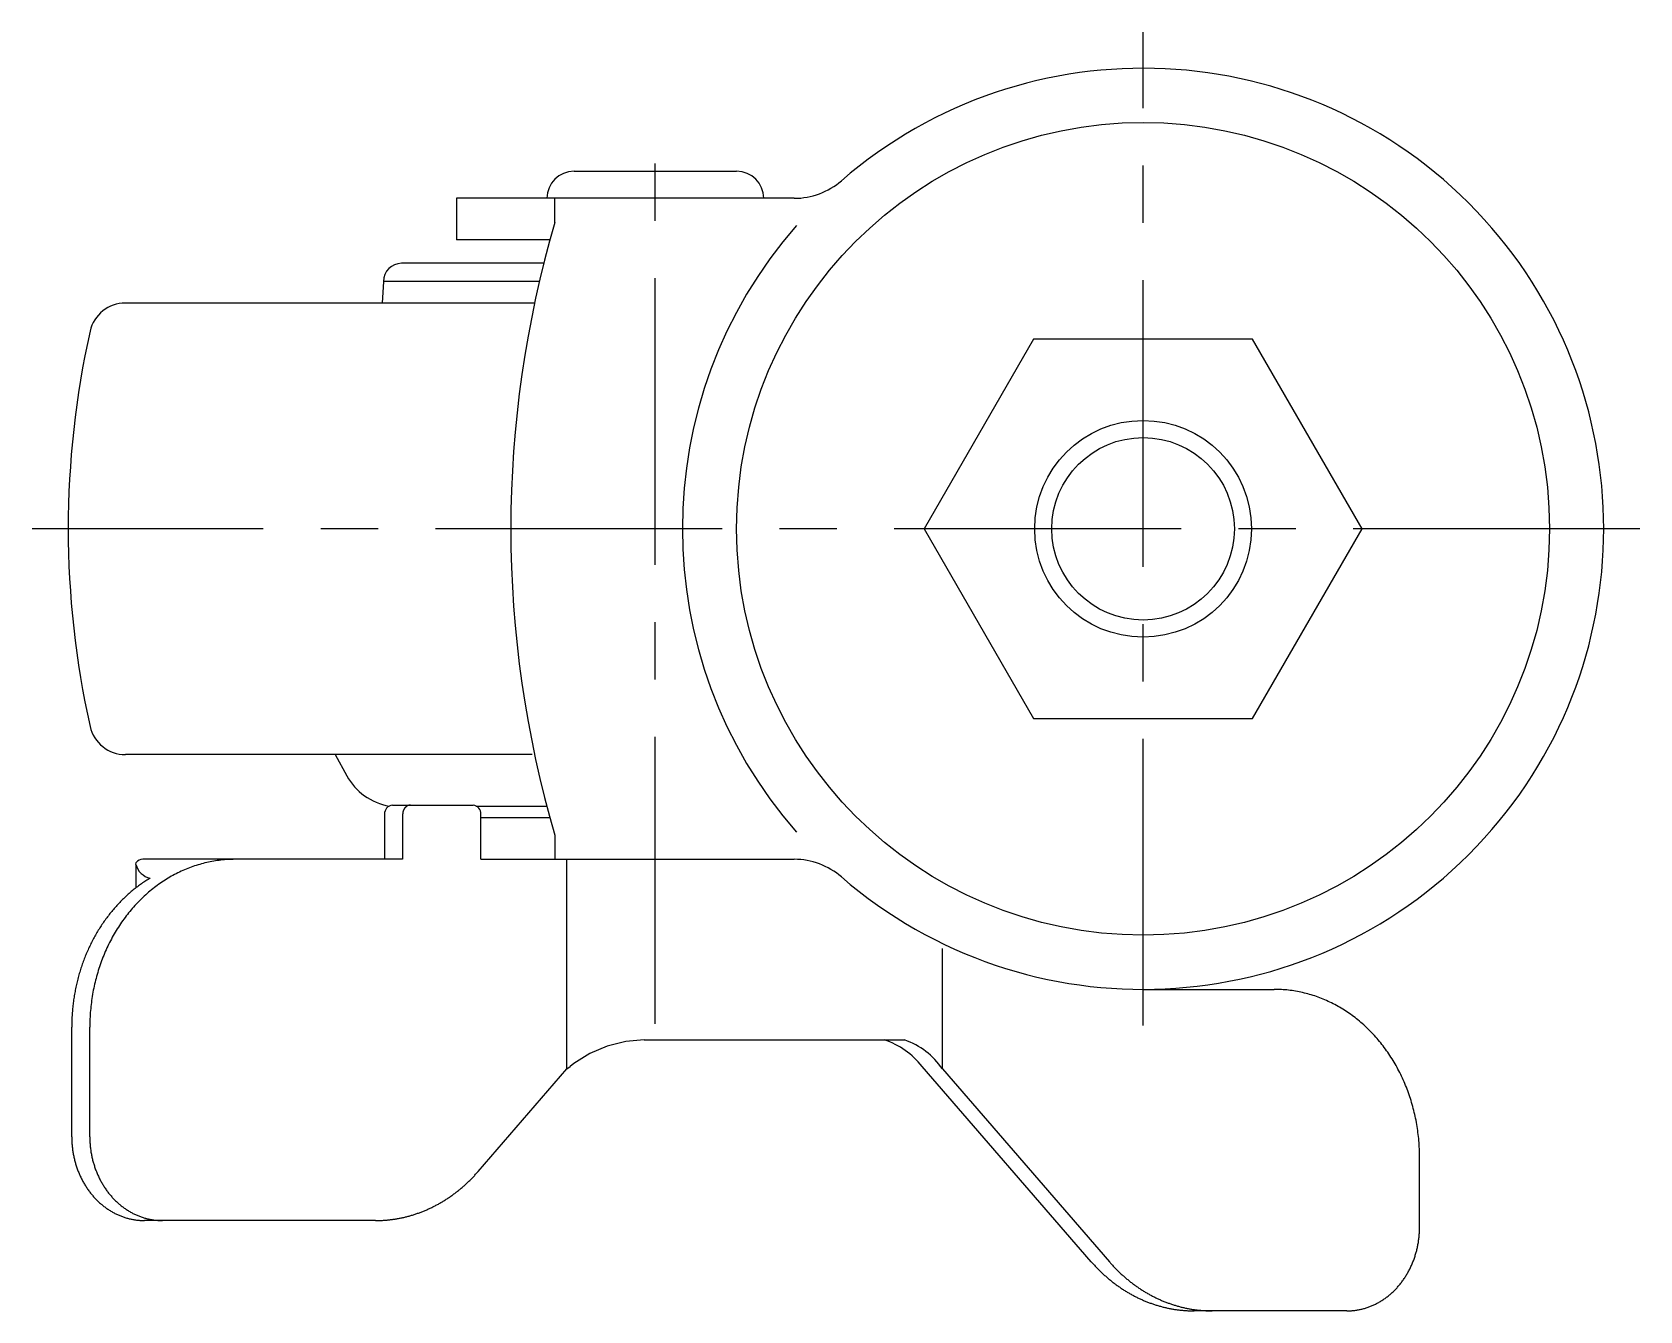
# Model space of a CAD drawing. Extents: x 0 to 203, y -8 to 218.
# Drawn here: x 113.9 to 202.9, y 146.7 to 217.5 of the extents above; entities that cross this region are included whole.
import ezdxf

# ---------------------------------------------------------------- set-up
doc = ezdxf.new("R2010")
doc.units = 0
doc.header["$LTSCALE"] = 0.5
doc.linetypes.add('CENTER', pattern=[50.8, 31.75, -6.35, 6.35, -6.35])
for name, color, linetype in [('MSM_CENTER', 1, 'CENTER'), ('MSM_CONTINUOUS', 7, 'CONTINUOUS'), ('MSM_NARROW', 5, 'CONTINUOUS')]:
    doc.layers.add(name, color=color, linetype=linetype)

msp = doc.modelspace()

# ---------------------------------------------------------------- linework, layer by layer
at = {"layer": 'MSM_CENTER', "linetype": 'CENTER'}
for p, q in [((175.376, 162.5), (175.376, 217.5)), ((148.376, 162.6), (148.376, 211.8)), ((202.876, 190), (113.88, 190))]:
    msp.add_line(p, q, dxfattribs=at)
at = {"layer": 'MSM_CONTINUOUS', "linetype": 'CONTINUOUS'}
for p, q in [((143.876, 209.8), (152.876, 209.8)), ((156.063, 208.3), (137.376, 208.3)), ((137.376, 208.3), (137.376, 206)), ((142.822, 206.959), (142.822, 208.3)), ((142.548, 206), (137.376, 206)), ((141.557, 177.5), (119.038, 177.5)), ((130.659, 177.5), (131.293, 176.328)), ((133.823, 174.7), (138.287, 174.7)), ((138.465, 174.65), (142.372, 174.65)), ((142.548, 174), (138.72, 174)), ((142.822, 173.041), (142.822, 171.7))]:
    msp.add_line(p, q, dxfattribs=at)
at = {"layer": 'MSM_CONTINUOUS'}
for p, q in [((142.204, 204.7), (134.325, 204.7)), ((133.325, 203.7), (133.262, 202.5)), ((141.961, 203.7), (133.325, 203.7)), ((141.692, 202.5), (119.038, 202.5)), ((169.313, 200.5), (163.251, 190)), ((181.438, 200.5), (169.313, 200.5)), ((187.5, 190), (181.438, 200.5)), ((163.251, 190), (169.313, 179.5)), ((181.438, 179.5), (187.5, 190)), ((169.313, 179.5), (181.438, 179.5)), ((133.39, 174.2), (133.39, 171.7)), ((134.39, 174.2), (134.39, 171.7)), ((138.72, 171.7), (138.72, 174.2)), ((119.621, 171.42), (119.643, 171.531)), ((119.621, 171.42), (119.621, 170.118)), ((134.39, 171.7), (120.008, 171.7)), ((138.72, 171.7), (156.063, 171.7)), ((143.483, 160.092), (143.483, 171.7)), ((164.268, 160.092), (164.268, 166.769)), ((175.376, 164.5), (182.64, 164.5)), ((175.876, 164.5), (175.876, 164.505)), ((116.07, 156.343), (116.07, 162.414)), ((117.07, 156.343), (117.07, 162.414)), ((147.763, 161.7), (162.175, 161.7)), ((143.483, 160.092), (143.661, 160.236)), ((172.511, 149.42), (163.144, 160.236)), ((138.571, 154.42), (143.483, 160.092)), ((164.268, 160.092), (173.511, 149.42)), ((190.682, 151.343), (190.682, 155.214)), ((132.884, 151.7), (120.09, 151.7)), ((186.661, 146.7), (178.197, 146.7))]:
    msp.add_line(p, q, dxfattribs=at)
at = {"layer": 'MSM_CONTINUOUS', "linetype": 'CONTINUOUS'}
msp.add_lwpolyline([(169.313, 200.5), (163.251, 190), (169.313, 179.5), (181.438, 179.5), (187.5, 190), (181.438, 200.5)], close=True, dxfattribs=at)
at = {"layer": 'MSM_CONTINUOUS'}
msp.add_lwpolyline([(147.763, 161.7), (146.738, 161.614), (145.708, 161.356), (144.76, 160.953), (143.865, 160.394), (143.661, 160.236)], dxfattribs=at)
for points in [[(134.823, 174.7, 0), (134.818, 174.7, 0), (134.812, 174.7, 0), (134.807, 174.7, 0), (134.802, 174.699, 0), (134.797, 174.699, 0), (134.791, 174.699, 0), (134.786, 174.698, 0), (134.781, 174.698, 0), (134.775, 174.697, 0), (134.77, 174.696, 0), (134.765, 174.695, 0), (134.76, 174.695, 0), (134.754, 174.694, 0), (134.749, 174.693, 0), (134.744, 174.692, 0), (134.739, 174.69, 0), (134.733, 174.689, 0), (134.728, 174.688, 0), (134.723, 174.686, 0), (134.718, 174.685, 0), (134.713, 174.683, 0), (134.708, 174.682, 0), (134.702, 174.68, 0), (134.697, 174.678, 0), (134.692, 174.677, 0), (134.687, 174.675, 0), (134.682, 174.673, 0), (134.677, 174.671, 0), (134.672, 174.669, 0), (134.667, 174.666, 0), (134.662, 174.664, 0), (134.657, 174.662, 0), (134.652, 174.66, 0), (134.648, 174.657, 0), (134.643, 174.655, 0), (134.638, 174.652, 0), (134.633, 174.649, 0), (134.628, 174.647, 0), (134.624, 174.644, 0), (134.619, 174.641, 0), (134.614, 174.638, 0), (134.61, 174.635, 0), (134.605, 174.632, 0), (134.6, 174.629, 0), (134.596, 174.626, 0), (134.591, 174.622, 0), (134.587, 174.619, 0), (134.583, 174.616, 0), (134.578, 174.612, 0), (134.574, 174.609, 0), (134.569, 174.605, 0), (134.565, 174.602, 0), (134.561, 174.598, 0), (134.557, 174.594, 0), (134.553, 174.59, 0), (134.548, 174.587, 0), (134.544, 174.583, 0), (134.54, 174.579, 0), (134.536, 174.575, 0), (134.532, 174.57, 0), (134.528, 174.566, 0), (134.525, 174.562, 0), (134.521, 174.558, 0), (134.517, 174.554, 0), (134.513, 174.549, 0), (134.509, 174.545, 0), (134.506, 174.54, 0), (134.502, 174.536, 0), (134.499, 174.531, 0), (134.495, 174.527, 0), (134.492, 174.522, 0), (134.488, 174.517, 0), (134.485, 174.512, 0), (134.482, 174.508, 0), (134.478, 174.503, 0), (134.475, 174.498, 0), (134.472, 174.493, 0), (134.469, 174.488, 0), (134.466, 174.483, 0), (134.463, 174.478, 0), (134.46, 174.473, 0), (134.457, 174.467, 0), (134.454, 174.462, 0), (134.452, 174.457, 0), (134.449, 174.452, 0), (134.446, 174.446, 0), (134.444, 174.441, 0), (134.441, 174.436, 0), (134.439, 174.43, 0), (134.436, 174.425, 0), (134.434, 174.419, 0), (134.432, 174.414, 0), (134.429, 174.408, 0), (134.427, 174.403, 0), (134.425, 174.397, 0), (134.423, 174.391, 0), (134.421, 174.386, 0), (134.419, 174.38, 0), (134.417, 174.374, 0), (134.415, 174.368, 0), (134.414, 174.363, 0), (134.412, 174.357, 0), (134.41, 174.351, 0), (134.409, 174.345, 0), (134.407, 174.339, 0), (134.406, 174.333, 0), (134.404, 174.327, 0), (134.403, 174.321, 0), (134.402, 174.316, 0), (134.401, 174.31, 0), (134.399, 174.304, 0), (134.398, 174.298, 0), (134.397, 174.292, 0), (134.396, 174.285, 0), (134.396, 174.279, 0), (134.395, 174.273, 0), (134.394, 174.267, 0), (134.393, 174.261, 0), (134.393, 174.255, 0), (134.392, 174.249, 0), (134.392, 174.243, 0), (134.391, 174.237, 0), (134.391, 174.231, 0), (134.391, 174.225, 0), (134.39, 174.218, 0), (134.39, 174.212, 0), (134.39, 174.206, 0), (134.39, 174.2, 0)], [(125.111, 171.7, 0), (125.013, 171.699, 0), (124.914, 171.697, 0), (124.815, 171.694, 0), (124.717, 171.689, 0), (124.618, 171.683, 0), (124.52, 171.675, 0), (124.421, 171.666, 0), (124.323, 171.655, 0), (124.225, 171.643, 0), (124.127, 171.63, 0), (124.029, 171.616, 0), (123.931, 171.599, 0), (123.834, 171.582, 0), (123.736, 171.563, 0), (123.639, 171.543, 0), (123.542, 171.522, 0), (123.446, 171.499, 0), (123.349, 171.474, 0), (123.253, 171.449, 0), (123.157, 171.422, 0), (123.062, 171.393, 0), (122.966, 171.364, 0), (122.871, 171.333, 0), (122.777, 171.3, 0), (122.683, 171.266, 0), (122.589, 171.231, 0), (122.495, 171.195, 0), (122.402, 171.157, 0), (122.309, 171.118, 0), (122.217, 171.078, 0), (122.125, 171.036, 0), (122.034, 170.993, 0), (121.943, 170.949, 0), (121.852, 170.903, 0), (121.762, 170.857, 0), (121.673, 170.808, 0), (121.584, 170.759, 0), (121.496, 170.709, 0), (121.408, 170.657, 0), (121.32, 170.604, 0), (121.234, 170.549, 0), (121.148, 170.494, 0), (121.062, 170.437, 0), (120.977, 170.379, 0), (120.893, 170.32, 0), (120.809, 170.259, 0), (120.726, 170.198, 0), (120.644, 170.135, 0), (120.562, 170.071, 0), (120.481, 170.006, 0), (120.4, 169.94, 0), (120.321, 169.873, 0), (120.242, 169.804, 0), (120.164, 169.735, 0), (120.086, 169.664, 0), (120.01, 169.592, 0), (119.934, 169.519, 0), (119.859, 169.446, 0), (119.784, 169.371, 0), (119.711, 169.295, 0), (119.638, 169.218, 0), (119.566, 169.139, 0), (119.495, 169.06, 0), (119.425, 168.98, 0), (119.356, 168.899, 0), (119.287, 168.817, 0), (119.219, 168.734, 0), (119.153, 168.65, 0), (119.087, 168.565, 0), (119.022, 168.479, 0), (118.958, 168.393, 0), (118.895, 168.305, 0), (118.833, 168.217, 0), (118.772, 168.127, 0), (118.711, 168.037, 0), (118.652, 167.946, 0), (118.594, 167.854, 0), (118.536, 167.761, 0), (118.48, 167.668, 0), (118.425, 167.573, 0), (118.371, 167.478, 0), (118.317, 167.382, 0), (118.265, 167.285, 0), (118.214, 167.188, 0), (118.163, 167.09, 0), (118.114, 166.991, 0), (118.066, 166.892, 0), (118.019, 166.792, 0), (117.973, 166.691, 0), (117.928, 166.589, 0), (117.884, 166.487, 0), (117.842, 166.384, 0), (117.8, 166.281, 0), (117.759, 166.177, 0), (117.72, 166.073, 0), (117.682, 165.968, 0), (117.644, 165.862, 0), (117.608, 165.756, 0), (117.573, 165.65, 0), (117.54, 165.543, 0), (117.507, 165.435, 0), (117.475, 165.327, 0), (117.445, 165.219, 0), (117.416, 165.11, 0), (117.388, 165.001, 0), (117.361, 164.891, 0), (117.335, 164.781, 0), (117.311, 164.671, 0), (117.287, 164.56, 0), (117.265, 164.449, 0), (117.244, 164.337, 0), (117.224, 164.226, 0), (117.205, 164.114, 0), (117.188, 164.002, 0), (117.172, 163.889, 0), (117.157, 163.777, 0), (117.143, 163.664, 0), (117.13, 163.551, 0), (117.119, 163.438, 0), (117.108, 163.324, 0), (117.099, 163.211, 0), (117.091, 163.097, 0), (117.085, 162.984, 0), (117.079, 162.87, 0), (117.075, 162.756, 0), (117.072, 162.642, 0), (117.07, 162.528, 0), (117.07, 162.414, 0)], [(120.414, 170.66, 0), (120.353, 170.624, 0), (120.293, 170.586, 0), (120.232, 170.548, 0), (120.172, 170.51, 0), (120.113, 170.471, 0), (120.053, 170.431, 0), (119.994, 170.391, 0), (119.935, 170.35, 0), (119.877, 170.308, 0), (119.818, 170.266, 0), (119.76, 170.224, 0), (119.703, 170.18, 0), (119.646, 170.137, 0), (119.589, 170.092, 0), (119.532, 170.048, 0), (119.476, 170.002, 0), (119.42, 169.956, 0), (119.364, 169.91, 0), (119.309, 169.862, 0), (119.254, 169.815, 0), (119.2, 169.767, 0), (119.145, 169.718, 0), (119.091, 169.669, 0), (119.038, 169.619, 0), (118.985, 169.569, 0), (118.932, 169.518, 0), (118.88, 169.467, 0), (118.828, 169.415, 0), (118.776, 169.362, 0), (118.725, 169.31, 0), (118.674, 169.256, 0), (118.624, 169.202, 0), (118.574, 169.148, 0), (118.524, 169.093, 0), (118.475, 169.038, 0), (118.426, 168.982, 0), (118.378, 168.926, 0), (118.33, 168.869, 0), (118.283, 168.812, 0), (118.235, 168.754, 0), (118.189, 168.696, 0), (118.143, 168.637, 0), (118.097, 168.578, 0), (118.051, 168.519, 0), (118.006, 168.459, 0), (117.962, 168.398, 0), (117.918, 168.337, 0), (117.874, 168.276, 0), (117.831, 168.214, 0), (117.789, 168.152, 0), (117.746, 168.09, 0), (117.705, 168.027, 0), (117.663, 167.963, 0), (117.623, 167.899, 0), (117.582, 167.835, 0), (117.542, 167.771, 0), (117.503, 167.706, 0), (117.464, 167.64, 0), (117.426, 167.575, 0), (117.388, 167.508, 0), (117.35, 167.442, 0), (117.313, 167.375, 0), (117.277, 167.308, 0), (117.241, 167.24, 0), (117.206, 167.172, 0), (117.171, 167.104, 0), (117.136, 167.036, 0), (117.102, 166.967, 0), (117.069, 166.897, 0), (117.036, 166.828, 0), (117.004, 166.758, 0), (116.972, 166.688, 0), (116.94, 166.617, 0), (116.91, 166.546, 0), (116.879, 166.475, 0), (116.849, 166.404, 0), (116.82, 166.332, 0), (116.792, 166.26, 0), (116.763, 166.187, 0), (116.736, 166.115, 0), (116.709, 166.042, 0), (116.682, 165.969, 0), (116.656, 165.895, 0), (116.631, 165.822, 0), (116.606, 165.748, 0), (116.581, 165.674, 0), (116.557, 165.599, 0), (116.534, 165.525, 0), (116.511, 165.45, 0), (116.489, 165.375, 0), (116.468, 165.3, 0), (116.447, 165.224, 0), (116.426, 165.149, 0), (116.406, 165.073, 0), (116.387, 164.997, 0), (116.368, 164.92, 0), (116.35, 164.844, 0), (116.332, 164.767, 0), (116.315, 164.69, 0), (116.298, 164.614, 0), (116.282, 164.536, 0), (116.267, 164.459, 0), (116.252, 164.382, 0), (116.238, 164.304, 0), (116.224, 164.226, 0), (116.211, 164.149, 0), (116.199, 164.071, 0), (116.187, 163.993, 0), (116.175, 163.914, 0), (116.164, 163.836, 0), (116.154, 163.758, 0), (116.145, 163.679, 0), (116.135, 163.6, 0), (116.127, 163.522, 0), (116.119, 163.443, 0), (116.112, 163.364, 0), (116.105, 163.285, 0), (116.099, 163.206, 0), (116.093, 163.127, 0), (116.088, 163.048, 0), (116.084, 162.969, 0), (116.08, 162.89, 0), (116.077, 162.811, 0), (116.074, 162.731, 0), (116.072, 162.652, 0), (116.071, 162.573, 0), (116.07, 162.494, 0), (116.07, 162.414, 0)], [(190.682, 155.214, 0), (190.681, 155.328, 0), (190.679, 155.442, 0), (190.676, 155.556, 0), (190.672, 155.67, 0), (190.667, 155.784, 0), (190.66, 155.897, 0), (190.652, 156.011, 0), (190.643, 156.124, 0), (190.633, 156.238, 0), (190.621, 156.351, 0), (190.609, 156.464, 0), (190.595, 156.577, 0), (190.58, 156.689, 0), (190.563, 156.802, 0), (190.546, 156.914, 0), (190.527, 157.026, 0), (190.507, 157.137, 0), (190.486, 157.249, 0), (190.464, 157.36, 0), (190.441, 157.471, 0), (190.416, 157.581, 0), (190.39, 157.691, 0), (190.364, 157.801, 0), (190.335, 157.91, 0), (190.306, 158.019, 0), (190.276, 158.127, 0), (190.244, 158.235, 0), (190.212, 158.343, 0), (190.178, 158.45, 0), (190.143, 158.556, 0), (190.107, 158.662, 0), (190.07, 158.768, 0), (190.031, 158.873, 0), (189.992, 158.977, 0), (189.951, 159.081, 0), (189.91, 159.184, 0), (189.867, 159.287, 0), (189.823, 159.389, 0), (189.778, 159.491, 0), (189.732, 159.592, 0), (189.685, 159.692, 0), (189.637, 159.791, 0), (189.588, 159.89, 0), (189.538, 159.988, 0), (189.486, 160.085, 0), (189.434, 160.182, 0), (189.381, 160.278, 0), (189.326, 160.373, 0), (189.271, 160.468, 0), (189.215, 160.561, 0), (189.157, 160.654, 0), (189.099, 160.746, 0), (189.04, 160.837, 0), (188.98, 160.927, 0), (188.918, 161.017, 0), (188.856, 161.105, 0), (188.793, 161.193, 0), (188.729, 161.279, 0), (188.664, 161.365, 0), (188.599, 161.45, 0), (188.532, 161.534, 0), (188.464, 161.617, 0), (188.396, 161.699, 0), (188.326, 161.78, 0), (188.256, 161.86, 0), (188.185, 161.939, 0), (188.113, 162.018, 0), (188.041, 162.095, 0), (187.967, 162.171, 0), (187.893, 162.246, 0), (187.818, 162.319, 0), (187.742, 162.392, 0), (187.665, 162.464, 0), (187.588, 162.535, 0), (187.509, 162.604, 0), (187.43, 162.673, 0), (187.351, 162.74, 0), (187.271, 162.806, 0), (187.189, 162.871, 0), (187.108, 162.935, 0), (187.025, 162.998, 0), (186.942, 163.059, 0), (186.859, 163.12, 0), (186.774, 163.179, 0), (186.689, 163.237, 0), (186.604, 163.294, 0), (186.518, 163.349, 0), (186.431, 163.404, 0), (186.344, 163.457, 0), (186.256, 163.509, 0), (186.167, 163.559, 0), (186.078, 163.608, 0), (185.989, 163.657, 0), (185.899, 163.703, 0), (185.808, 163.749, 0), (185.717, 163.793, 0), (185.626, 163.836, 0), (185.534, 163.878, 0), (185.442, 163.918, 0), (185.349, 163.957, 0), (185.256, 163.995, 0), (185.163, 164.031, 0), (185.069, 164.066, 0), (184.974, 164.1, 0), (184.88, 164.133, 0), (184.785, 164.164, 0), (184.69, 164.193, 0), (184.594, 164.222, 0), (184.498, 164.249, 0), (184.402, 164.274, 0), (184.306, 164.299, 0), (184.209, 164.322, 0), (184.112, 164.343, 0), (184.015, 164.363, 0), (183.918, 164.382, 0), (183.82, 164.399, 0), (183.722, 164.416, 0), (183.624, 164.43, 0), (183.526, 164.443, 0), (183.428, 164.455, 0), (183.33, 164.466, 0), (183.232, 164.475, 0), (183.133, 164.483, 0), (183.035, 164.489, 0), (182.936, 164.494, 0), (182.837, 164.497, 0), (182.739, 164.499, 0), (182.64, 164.5, 0)], [(116.07, 156.343, 0), (116.07, 156.286, 0), (116.071, 156.229, 0), (116.072, 156.172, 0), (116.074, 156.115, 0), (116.077, 156.058, 0), (116.08, 156.001, 0), (116.084, 155.945, 0), (116.089, 155.888, 0), (116.094, 155.831, 0), (116.1, 155.775, 0), (116.106, 155.718, 0), (116.113, 155.662, 0), (116.121, 155.605, 0), (116.129, 155.549, 0), (116.137, 155.493, 0), (116.147, 155.437, 0), (116.157, 155.381, 0), (116.167, 155.326, 0), (116.178, 155.27, 0), (116.19, 155.215, 0), (116.202, 155.16, 0), (116.215, 155.105, 0), (116.229, 155.05, 0), (116.243, 154.995, 0), (116.257, 154.941, 0), (116.273, 154.886, 0), (116.288, 154.832, 0), (116.305, 154.779, 0), (116.322, 154.725, 0), (116.339, 154.672, 0), (116.357, 154.619, 0), (116.376, 154.566, 0), (116.395, 154.514, 0), (116.415, 154.461, 0), (116.435, 154.409, 0), (116.456, 154.358, 0), (116.477, 154.306, 0), (116.499, 154.255, 0), (116.521, 154.205, 0), (116.544, 154.154, 0), (116.568, 154.104, 0), (116.592, 154.054, 0), (116.617, 154.005, 0), (116.642, 153.956, 0), (116.667, 153.907, 0), (116.693, 153.859, 0), (116.72, 153.811, 0), (116.747, 153.763, 0), (116.775, 153.716, 0), (116.803, 153.669, 0), (116.832, 153.623, 0), (116.861, 153.577, 0), (116.89, 153.532, 0), (116.921, 153.486, 0), (116.951, 153.442, 0), (116.982, 153.397, 0), (117.014, 153.354, 0), (117.046, 153.31, 0), (117.078, 153.267, 0), (117.111, 153.225, 0), (117.145, 153.183, 0), (117.178, 153.141, 0), (117.213, 153.1, 0), (117.247, 153.06, 0), (117.282, 153.02, 0), (117.318, 152.98, 0), (117.354, 152.941, 0), (117.39, 152.903, 0), (117.427, 152.865, 0), (117.464, 152.827, 0), (117.502, 152.79, 0), (117.54, 152.754, 0), (117.578, 152.718, 0), (117.617, 152.683, 0), (117.656, 152.648, 0), (117.695, 152.614, 0), (117.735, 152.58, 0), (117.775, 152.547, 0), (117.816, 152.514, 0), (117.857, 152.482, 0), (117.898, 152.451, 0), (117.939, 152.42, 0), (117.981, 152.39, 0), (118.023, 152.361, 0), (118.066, 152.332, 0), (118.109, 152.303, 0), (118.152, 152.275, 0), (118.195, 152.248, 0), (118.239, 152.222, 0), (118.283, 152.196, 0), (118.327, 152.17, 0), (118.371, 152.146, 0), (118.416, 152.122, 0), (118.461, 152.098, 0), (118.506, 152.076, 0), (118.552, 152.053, 0), (118.597, 152.032, 0), (118.643, 152.011, 0), (118.689, 151.991, 0), (118.736, 151.971, 0), (118.782, 151.953, 0), (118.829, 151.934, 0), (118.876, 151.917, 0), (118.923, 151.9, 0), (118.971, 151.884, 0), (119.018, 151.868, 0), (119.066, 151.853, 0), (119.113, 151.839, 0), (119.161, 151.826, 0), (119.209, 151.813, 0), (119.258, 151.801, 0), (119.306, 151.789, 0), (119.354, 151.778, 0), (119.403, 151.768, 0), (119.452, 151.759, 0), (119.5, 151.75, 0), (119.549, 151.742, 0), (119.598, 151.735, 0), (119.647, 151.728, 0), (119.696, 151.722, 0), (119.745, 151.717, 0), (119.795, 151.713, 0), (119.844, 151.709, 0), (119.893, 151.706, 0), (119.942, 151.703, 0), (119.992, 151.701, 0), (120.041, 151.7, 0), (120.09, 151.7, 0)], [(117.07, 156.343, 0), (117.07, 156.286, 0), (117.071, 156.229, 0), (117.072, 156.172, 0), (117.074, 156.115, 0), (117.077, 156.058, 0), (117.08, 156.001, 0), (117.084, 155.945, 0), (117.089, 155.888, 0), (117.094, 155.831, 0), (117.1, 155.775, 0), (117.106, 155.718, 0), (117.113, 155.662, 0), (117.121, 155.605, 0), (117.129, 155.549, 0), (117.137, 155.493, 0), (117.147, 155.437, 0), (117.157, 155.381, 0), (117.167, 155.326, 0), (117.178, 155.27, 0), (117.19, 155.215, 0), (117.202, 155.16, 0), (117.215, 155.105, 0), (117.229, 155.05, 0), (117.243, 154.995, 0), (117.257, 154.941, 0), (117.273, 154.886, 0), (117.288, 154.832, 0), (117.305, 154.779, 0), (117.322, 154.725, 0), (117.339, 154.672, 0), (117.357, 154.619, 0), (117.376, 154.566, 0), (117.395, 154.514, 0), (117.415, 154.461, 0), (117.435, 154.409, 0), (117.456, 154.358, 0), (117.477, 154.306, 0), (117.499, 154.255, 0), (117.521, 154.205, 0), (117.544, 154.154, 0), (117.568, 154.104, 0), (117.592, 154.054, 0), (117.617, 154.005, 0), (117.642, 153.956, 0), (117.667, 153.907, 0), (117.693, 153.859, 0), (117.72, 153.811, 0), (117.747, 153.763, 0), (117.775, 153.716, 0), (117.803, 153.669, 0), (117.832, 153.623, 0), (117.861, 153.577, 0), (117.89, 153.532, 0), (117.921, 153.486, 0), (117.951, 153.442, 0), (117.982, 153.397, 0), (118.014, 153.354, 0), (118.046, 153.31, 0), (118.078, 153.267, 0), (118.111, 153.225, 0), (118.145, 153.183, 0), (118.178, 153.141, 0), (118.213, 153.1, 0), (118.247, 153.06, 0), (118.282, 153.02, 0), (118.318, 152.98, 0), (118.354, 152.941, 0), (118.39, 152.903, 0), (118.427, 152.865, 0), (118.464, 152.827, 0), (118.502, 152.79, 0), (118.54, 152.754, 0), (118.578, 152.718, 0), (118.617, 152.683, 0), (118.656, 152.648, 0), (118.695, 152.614, 0), (118.735, 152.58, 0), (118.775, 152.547, 0), (118.816, 152.514, 0), (118.857, 152.482, 0), (118.898, 152.451, 0), (118.939, 152.42, 0), (118.981, 152.39, 0), (119.023, 152.361, 0), (119.066, 152.332, 0), (119.109, 152.303, 0), (119.152, 152.275, 0), (119.195, 152.248, 0), (119.239, 152.222, 0), (119.283, 152.196, 0), (119.327, 152.17, 0), (119.371, 152.146, 0), (119.416, 152.122, 0), (119.461, 152.098, 0), (119.506, 152.076, 0), (119.552, 152.053, 0), (119.597, 152.032, 0), (119.643, 152.011, 0), (119.689, 151.991, 0), (119.736, 151.971, 0), (119.782, 151.953, 0), (119.829, 151.934, 0), (119.876, 151.917, 0), (119.923, 151.9, 0), (119.971, 151.884, 0), (120.018, 151.868, 0), (120.066, 151.853, 0), (120.113, 151.839, 0), (120.161, 151.826, 0), (120.209, 151.813, 0), (120.258, 151.801, 0), (120.306, 151.789, 0), (120.354, 151.778, 0), (120.403, 151.768, 0), (120.452, 151.759, 0), (120.5, 151.75, 0), (120.549, 151.742, 0), (120.598, 151.735, 0), (120.647, 151.728, 0), (120.696, 151.722, 0), (120.745, 151.717, 0), (120.795, 151.713, 0), (120.844, 151.709, 0), (120.893, 151.706, 0), (120.942, 151.703, 0), (120.992, 151.701, 0), (121.041, 151.7, 0), (121.09, 151.7, 0)], [(132.884, 151.7, 0), (132.934, 151.7, 0), (132.983, 151.701, 0), (133.032, 151.702, 0), (133.082, 151.703, 0), (133.131, 151.704, 0), (133.18, 151.706, 0), (133.23, 151.709, 0), (133.279, 151.711, 0), (133.328, 151.714, 0), (133.378, 151.717, 0), (133.427, 151.721, 0), (133.476, 151.725, 0), (133.525, 151.73, 0), (133.574, 151.734, 0), (133.624, 151.739, 0), (133.673, 151.745, 0), (133.722, 151.75, 0), (133.771, 151.757, 0), (133.82, 151.763, 0), (133.869, 151.77, 0), (133.918, 151.777, 0), (133.967, 151.784, 0), (134.016, 151.792, 0), (134.064, 151.801, 0), (134.113, 151.809, 0), (134.162, 151.818, 0), (134.211, 151.827, 0), (134.259, 151.837, 0), (134.308, 151.847, 0), (134.356, 151.857, 0), (134.405, 151.867, 0), (134.453, 151.878, 0), (134.502, 151.89, 0), (134.55, 151.901, 0), (134.598, 151.913, 0), (134.646, 151.926, 0), (134.694, 151.938, 0), (134.743, 151.951, 0), (134.79, 151.965, 0), (134.838, 151.978, 0), (134.886, 151.992, 0), (134.934, 152.007, 0), (134.982, 152.021, 0), (135.029, 152.036, 0), (135.077, 152.052, 0), (135.124, 152.067, 0), (135.172, 152.083, 0), (135.219, 152.1, 0), (135.266, 152.117, 0), (135.313, 152.134, 0), (135.36, 152.151, 0), (135.407, 152.169, 0), (135.454, 152.187, 0), (135.5, 152.205, 0), (135.547, 152.224, 0), (135.594, 152.243, 0), (135.64, 152.262, 0), (135.686, 152.282, 0), (135.732, 152.302, 0), (135.779, 152.322, 0), (135.825, 152.343, 0), (135.87, 152.364, 0), (135.916, 152.385, 0), (135.962, 152.407, 0), (136.007, 152.429, 0), (136.053, 152.451, 0), (136.098, 152.474, 0), (136.143, 152.497, 0), (136.188, 152.52, 0), (136.233, 152.543, 0), (136.278, 152.567, 0), (136.323, 152.592, 0), (136.367, 152.616, 0), (136.412, 152.641, 0), (136.456, 152.666, 0), (136.5, 152.691, 0), (136.544, 152.717, 0), (136.588, 152.743, 0), (136.632, 152.77, 0), (136.675, 152.796, 0), (136.719, 152.823, 0), (136.762, 152.851, 0), (136.805, 152.878, 0), (136.848, 152.906, 0), (136.891, 152.935, 0), (136.934, 152.963, 0), (136.976, 152.992, 0), (137.019, 153.021, 0), (137.061, 153.051, 0), (137.103, 153.08, 0), (137.145, 153.11, 0), (137.187, 153.141, 0), (137.228, 153.171, 0), (137.27, 153.202, 0), (137.311, 153.233, 0), (137.352, 153.265, 0), (137.393, 153.297, 0), (137.434, 153.329, 0), (137.474, 153.361, 0), (137.515, 153.394, 0), (137.555, 153.427, 0), (137.595, 153.46, 0), (137.635, 153.494, 0), (137.675, 153.527, 0), (137.714, 153.561, 0), (137.754, 153.596, 0), (137.793, 153.63, 0), (137.832, 153.665, 0), (137.871, 153.701, 0), (137.909, 153.736, 0), (137.948, 153.772, 0), (137.986, 153.808, 0), (138.024, 153.844, 0), (138.062, 153.881, 0), (138.1, 153.917, 0), (138.137, 153.954, 0), (138.174, 153.992, 0), (138.211, 154.029, 0), (138.248, 154.067, 0), (138.285, 154.105, 0), (138.321, 154.144, 0), (138.358, 154.182, 0), (138.394, 154.221, 0), (138.429, 154.261, 0), (138.465, 154.3, 0), (138.501, 154.34, 0), (138.536, 154.38, 0), (138.571, 154.42, 0)], [(186.661, 146.7, 0), (186.71, 146.7, 0), (186.76, 146.701, 0), (186.809, 146.703, 0), (186.858, 146.706, 0), (186.907, 146.709, 0), (186.957, 146.713, 0), (187.006, 146.717, 0), (187.055, 146.722, 0), (187.104, 146.728, 0), (187.153, 146.735, 0), (187.202, 146.742, 0), (187.251, 146.75, 0), (187.3, 146.759, 0), (187.348, 146.768, 0), (187.397, 146.778, 0), (187.445, 146.789, 0), (187.494, 146.801, 0), (187.542, 146.813, 0), (187.59, 146.826, 0), (187.638, 146.839, 0), (187.686, 146.853, 0), (187.733, 146.868, 0), (187.781, 146.884, 0), (187.828, 146.9, 0), (187.875, 146.917, 0), (187.922, 146.934, 0), (187.969, 146.953, 0), (188.015, 146.971, 0), (188.062, 146.991, 0), (188.108, 147.011, 0), (188.154, 147.032, 0), (188.2, 147.053, 0), (188.245, 147.076, 0), (188.29, 147.098, 0), (188.335, 147.122, 0), (188.38, 147.146, 0), (188.424, 147.17, 0), (188.469, 147.196, 0), (188.513, 147.222, 0), (188.556, 147.248, 0), (188.6, 147.275, 0), (188.643, 147.303, 0), (188.686, 147.332, 0), (188.728, 147.361, 0), (188.77, 147.39, 0), (188.812, 147.42, 0), (188.854, 147.451, 0), (188.895, 147.482, 0), (188.936, 147.514, 0), (188.976, 147.547, 0), (189.016, 147.58, 0), (189.056, 147.614, 0), (189.096, 147.648, 0), (189.135, 147.683, 0), (189.173, 147.718, 0), (189.212, 147.754, 0), (189.25, 147.79, 0), (189.287, 147.827, 0), (189.324, 147.865, 0), (189.361, 147.903, 0), (189.397, 147.941, 0), (189.433, 147.98, 0), (189.469, 148.02, 0), (189.504, 148.06, 0), (189.539, 148.1, 0), (189.573, 148.141, 0), (189.607, 148.183, 0), (189.64, 148.225, 0), (189.673, 148.267, 0), (189.706, 148.31, 0), (189.738, 148.354, 0), (189.769, 148.397, 0), (189.8, 148.442, 0), (189.831, 148.486, 0), (189.861, 148.532, 0), (189.89, 148.577, 0), (189.92, 148.623, 0), (189.948, 148.669, 0), (189.976, 148.716, 0), (190.004, 148.763, 0), (190.031, 148.811, 0), (190.058, 148.859, 0), (190.084, 148.907, 0), (190.11, 148.956, 0), (190.135, 149.005, 0), (190.159, 149.054, 0), (190.183, 149.104, 0), (190.207, 149.154, 0), (190.23, 149.205, 0), (190.252, 149.255, 0), (190.274, 149.306, 0), (190.296, 149.358, 0), (190.317, 149.409, 0), (190.337, 149.461, 0), (190.356, 149.514, 0), (190.376, 149.566, 0), (190.394, 149.619, 0), (190.412, 149.672, 0), (190.43, 149.725, 0), (190.447, 149.779, 0), (190.463, 149.832, 0), (190.479, 149.886, 0), (190.494, 149.941, 0), (190.509, 149.995, 0), (190.523, 150.05, 0), (190.536, 150.105, 0), (190.549, 150.16, 0), (190.561, 150.215, 0), (190.573, 150.27, 0), (190.584, 150.326, 0), (190.595, 150.381, 0), (190.604, 150.437, 0), (190.614, 150.493, 0), (190.623, 150.549, 0), (190.631, 150.605, 0), (190.638, 150.662, 0), (190.645, 150.718, 0), (190.651, 150.775, 0), (190.657, 150.831, 0), (190.662, 150.888, 0), (190.667, 150.945, 0), (190.671, 151.001, 0), (190.674, 151.058, 0), (190.677, 151.115, 0), (190.679, 151.172, 0), (190.681, 151.229, 0), (190.681, 151.286, 0), (190.682, 151.343, 0)], [(172.511, 149.42, 0), (172.546, 149.38, 0), (172.581, 149.34, 0), (172.616, 149.3, 0), (172.652, 149.261, 0), (172.688, 149.221, 0), (172.724, 149.182, 0), (172.76, 149.144, 0), (172.797, 149.105, 0), (172.833, 149.067, 0), (172.87, 149.029, 0), (172.907, 148.992, 0), (172.944, 148.954, 0), (172.982, 148.917, 0), (173.02, 148.881, 0), (173.057, 148.844, 0), (173.095, 148.808, 0), (173.134, 148.772, 0), (173.172, 148.736, 0), (173.211, 148.701, 0), (173.25, 148.665, 0), (173.288, 148.63, 0), (173.328, 148.596, 0), (173.367, 148.561, 0), (173.407, 148.527, 0), (173.446, 148.494, 0), (173.486, 148.46, 0), (173.526, 148.427, 0), (173.567, 148.394, 0), (173.607, 148.361, 0), (173.648, 148.329, 0), (173.688, 148.297, 0), (173.729, 148.265, 0), (173.77, 148.233, 0), (173.812, 148.202, 0), (173.853, 148.171, 0), (173.895, 148.141, 0), (173.936, 148.11, 0), (173.978, 148.08, 0), (174.021, 148.051, 0), (174.063, 148.021, 0), (174.105, 147.992, 0), (174.148, 147.963, 0), (174.19, 147.935, 0), (174.233, 147.906, 0), (174.276, 147.878, 0), (174.319, 147.851, 0), (174.363, 147.823, 0), (174.406, 147.796, 0), (174.45, 147.77, 0), (174.493, 147.743, 0), (174.537, 147.717, 0), (174.581, 147.691, 0), (174.626, 147.666, 0), (174.67, 147.641, 0), (174.714, 147.616, 0), (174.759, 147.592, 0), (174.803, 147.567, 0), (174.848, 147.543, 0), (174.893, 147.52, 0), (174.938, 147.497, 0), (174.983, 147.474, 0), (175.029, 147.451, 0), (175.074, 147.429, 0), (175.12, 147.407, 0), (175.165, 147.385, 0), (175.211, 147.364, 0), (175.257, 147.343, 0), (175.303, 147.322, 0), (175.349, 147.302, 0), (175.395, 147.282, 0), (175.441, 147.262, 0), (175.488, 147.243, 0), (175.534, 147.224, 0), (175.581, 147.205, 0), (175.628, 147.187, 0), (175.674, 147.169, 0), (175.721, 147.151, 0), (175.768, 147.134, 0), (175.815, 147.117, 0), (175.863, 147.1, 0), (175.91, 147.083, 0), (175.957, 147.067, 0), (176.005, 147.052, 0), (176.052, 147.036, 0), (176.1, 147.021, 0), (176.147, 147.007, 0), (176.195, 146.992, 0), (176.243, 146.978, 0), (176.291, 146.965, 0), (176.339, 146.951, 0), (176.387, 146.938, 0), (176.435, 146.926, 0), (176.483, 146.913, 0), (176.531, 146.901, 0), (176.58, 146.89, 0), (176.628, 146.878, 0), (176.677, 146.867, 0), (176.725, 146.857, 0), (176.774, 146.847, 0), (176.822, 146.837, 0), (176.871, 146.827, 0), (176.92, 146.818, 0), (176.968, 146.809, 0), (177.017, 146.801, 0), (177.066, 146.792, 0), (177.115, 146.784, 0), (177.164, 146.777, 0), (177.213, 146.77, 0), (177.262, 146.763, 0), (177.311, 146.757, 0), (177.36, 146.75, 0), (177.409, 146.745, 0), (177.458, 146.739, 0), (177.507, 146.734, 0), (177.556, 146.73, 0), (177.605, 146.725, 0), (177.655, 146.721, 0), (177.704, 146.717, 0), (177.753, 146.714, 0), (177.802, 146.711, 0), (177.852, 146.709, 0), (177.901, 146.706, 0), (177.95, 146.704, 0), (178, 146.703, 0), (178.049, 146.702, 0), (178.098, 146.701, 0), (178.148, 146.7, 0), (178.197, 146.7, 0)], [(173.511, 149.42, 0), (173.546, 149.38, 0), (173.581, 149.34, 0), (173.616, 149.3, 0), (173.652, 149.261, 0), (173.688, 149.221, 0), (173.724, 149.182, 0), (173.76, 149.144, 0), (173.797, 149.105, 0), (173.833, 149.067, 0), (173.87, 149.029, 0), (173.907, 148.992, 0), (173.944, 148.954, 0), (173.982, 148.917, 0), (174.02, 148.881, 0), (174.057, 148.844, 0), (174.095, 148.808, 0), (174.134, 148.772, 0), (174.172, 148.736, 0), (174.211, 148.701, 0), (174.25, 148.665, 0), (174.288, 148.63, 0), (174.328, 148.596, 0), (174.367, 148.561, 0), (174.407, 148.527, 0), (174.446, 148.494, 0), (174.486, 148.46, 0), (174.526, 148.427, 0), (174.567, 148.394, 0), (174.607, 148.361, 0), (174.648, 148.329, 0), (174.688, 148.297, 0), (174.729, 148.265, 0), (174.77, 148.233, 0), (174.812, 148.202, 0), (174.853, 148.171, 0), (174.895, 148.141, 0), (174.936, 148.11, 0), (174.978, 148.08, 0), (175.021, 148.051, 0), (175.063, 148.021, 0), (175.105, 147.992, 0), (175.148, 147.963, 0), (175.19, 147.935, 0), (175.233, 147.906, 0), (175.276, 147.878, 0), (175.319, 147.851, 0), (175.363, 147.823, 0), (175.406, 147.796, 0), (175.45, 147.77, 0), (175.493, 147.743, 0), (175.537, 147.717, 0), (175.581, 147.691, 0), (175.626, 147.666, 0), (175.67, 147.641, 0), (175.714, 147.616, 0), (175.759, 147.592, 0), (175.803, 147.567, 0), (175.848, 147.543, 0), (175.893, 147.52, 0), (175.938, 147.497, 0), (175.983, 147.474, 0), (176.029, 147.451, 0), (176.074, 147.429, 0), (176.12, 147.407, 0), (176.165, 147.385, 0), (176.211, 147.364, 0), (176.257, 147.343, 0), (176.303, 147.322, 0), (176.349, 147.302, 0), (176.395, 147.282, 0), (176.441, 147.262, 0), (176.488, 147.243, 0), (176.534, 147.224, 0), (176.581, 147.205, 0), (176.628, 147.187, 0), (176.674, 147.169, 0), (176.721, 147.151, 0), (176.768, 147.134, 0), (176.815, 147.117, 0), (176.863, 147.1, 0), (176.91, 147.083, 0), (176.957, 147.067, 0), (177.005, 147.052, 0), (177.052, 147.036, 0), (177.1, 147.021, 0), (177.147, 147.007, 0), (177.195, 146.992, 0), (177.243, 146.978, 0), (177.291, 146.965, 0), (177.339, 146.951, 0), (177.387, 146.938, 0), (177.435, 146.926, 0), (177.483, 146.913, 0), (177.531, 146.901, 0), (177.58, 146.89, 0), (177.628, 146.878, 0), (177.677, 146.867, 0), (177.725, 146.857, 0), (177.774, 146.847, 0), (177.822, 146.837, 0), (177.871, 146.827, 0), (177.92, 146.818, 0), (177.968, 146.809, 0), (178.017, 146.801, 0), (178.066, 146.792, 0), (178.115, 146.784, 0), (178.164, 146.777, 0), (178.213, 146.77, 0), (178.262, 146.763, 0), (178.311, 146.757, 0), (178.36, 146.75, 0), (178.409, 146.745, 0), (178.458, 146.739, 0), (178.507, 146.734, 0), (178.556, 146.73, 0), (178.605, 146.725, 0), (178.655, 146.721, 0), (178.704, 146.717, 0), (178.753, 146.714, 0), (178.802, 146.711, 0), (178.852, 146.709, 0), (178.901, 146.706, 0), (178.95, 146.704, 0), (179, 146.703, 0), (179.049, 146.702, 0), (179.098, 146.701, 0), (179.148, 146.7, 0), (179.197, 146.7, 0)]]:
    msp.add_polyline3d(points, dxfattribs=at)
at = {"layer": 'MSM_CONTINUOUS', "linetype": 'CONTINUOUS'}
for radius in [22.5, 6]:
    msp.add_circle((175.376, 190), radius, dxfattribs=at)
at = {"layer": 'MSM_CONTINUOUS'}
msp.add_circle((175.376, 190), 6, dxfattribs=at)
at = {"layer": 'MSM_CONTINUOUS', "linetype": 'CONTINUOUS'}
for centre, radius, start, end in [((175.376, 190), 25.5, 229.10689, 130.89311), ((143.876, 208.3), 1.5, 90, 180), ((152.876, 208.3), 1.5, 0, 90), ((156.063, 212.3), 4, 270, 310.89311), ((200.376, 190), 60, 163.58203, 196.41797), ((175.376, 190), 25.5, 138.78979, 221.21021), ((119.038, 200.5), 2, 90, 167.36437), ((165.876, 190), 50, 167.36437, 192.63563), ((119.038, 179.5), 2, 192.63563, 270), ((134.233, 177.962), 3.364, 209.07092, 259.94068), ((156.063, 167.7), 4, 49.10689, 90)]:
    msp.add_arc(centre, radius, start, end, dxfattribs=at)
at = {"layer": 'MSM_CONTINUOUS'}
for centre, radius, start, end in [((134.325, 203.7), 1, 90, 180), ((133.859, 174.231), 0.47, 94.40195, 183.81126), ((138.251, 174.231), 0.47, 356.18874, 85.59805), ((120.612, 171.66), 1.019, 193.65516, 258.82386), ((120.012, 171.213), 0.487, 90.56692, 139.19967), ((159.715, 157.574), 4.34, 37.82117, 71.91621), ((160.784, 157.723), 4.213, 34.21511, 70.71475)]:
    msp.add_arc(centre, radius, start, end, dxfattribs=at)
at = {"layer": 'MSM_NARROW'}
msp.add_circle((175.376, 190), 5.053, dxfattribs=at)

doc.saveas('drawing.dxf')
